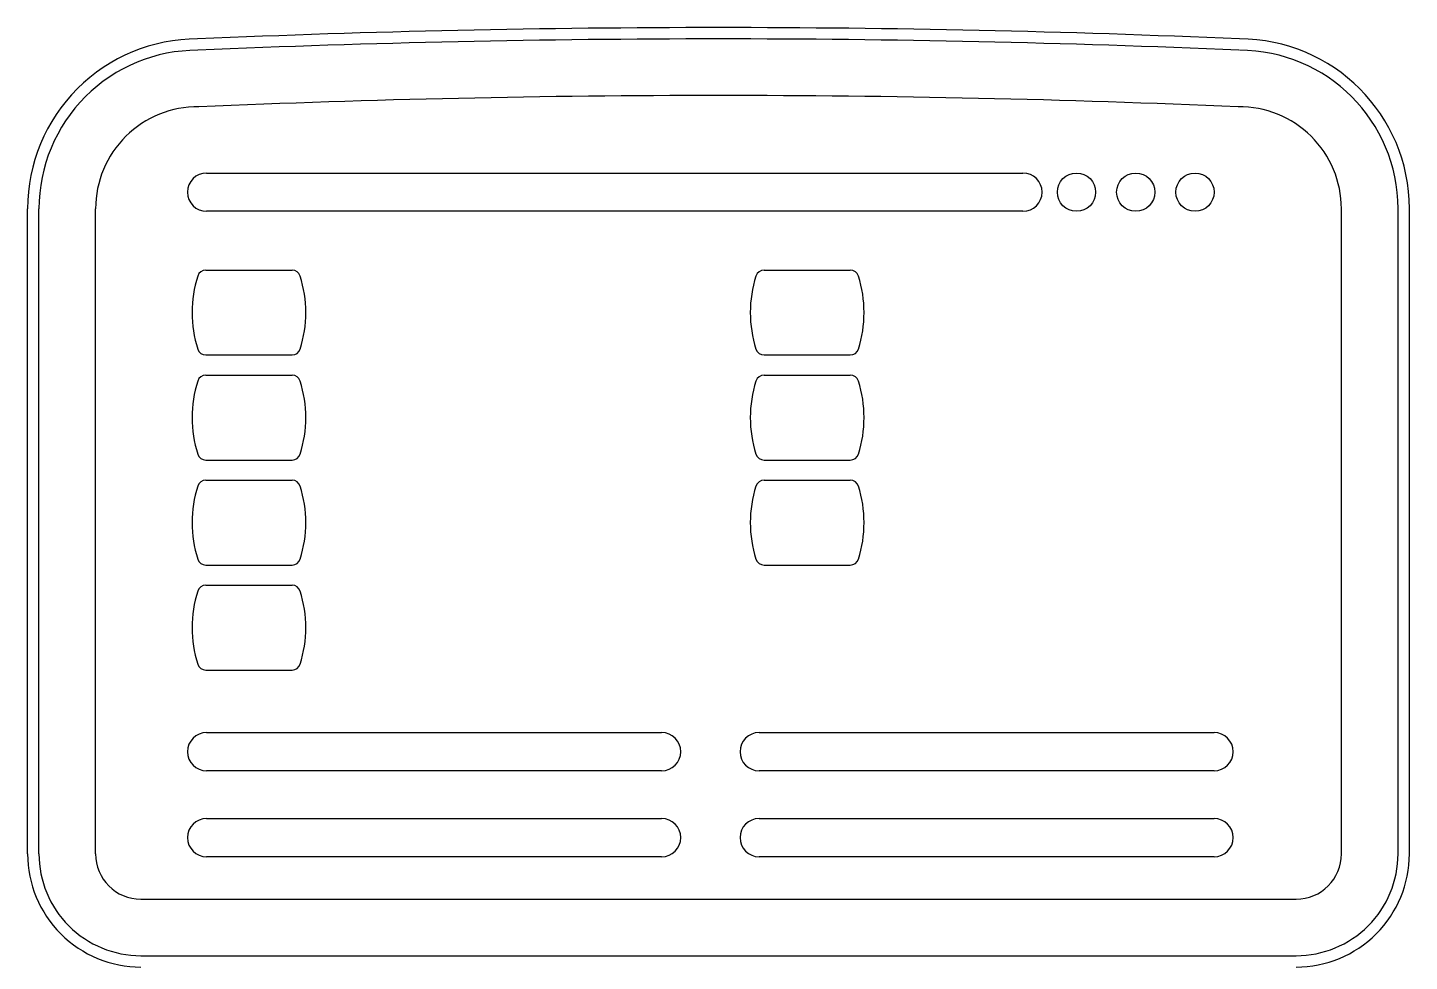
# Model space of a CAD drawing. Extents: x 5.885 to 6.007, y 4.563 to 4.729.
# Drawn here: x 5.8846 to 6.0066, y 4.6468 to 4.7293 of the extents above; entities that cross this region are included whole.
import ezdxf

# ---------------------------------------------------------------- set-up
doc = ezdxf.new("R2010")
doc.units = 0
doc.layers.add('LAYOUT', color=4, linetype='CONTINUOUS')

msp = doc.modelspace()

# ---------------------------------------------------------------- linework, layer by layer
at = {"layer": 'LAYOUT', "color": 0}
for p, q in [((5.900451192174832, 4.716492902758268), (5.972531942702174, 4.716492902758268)), ((5.884649388641305, 4.656343939913974), (5.884649388641306, 4.713343939913974)), ((5.885649388641306, 4.656343939913974), (5.885649388641307, 4.713343939913974)), ((5.890649388641306, 4.656343939913974), (5.890649388641306, 4.713343939913974)), ((5.972531942702174, 4.713118474120836), (5.900451192174832, 4.713118474120836)), ((6.000649388641307, 4.656343939913974), (6.000649388641304, 4.713343939913974)), ((6.005649388641307, 4.656343939913974), (6.005649388641304, 4.713343939913974)), ((6.006649388641307, 4.656343939913974), (6.006649388641304, 4.713343939913974)), ((5.900377337327027, 4.707919483239364), (5.907996907781376, 4.707919483239364)), ((5.949669091521419, 4.707919483239364), (5.957288661975768, 4.707919483239364)), ((5.900377337327028, 4.700419483239365), (5.907996907781376, 4.700419483239364)), ((5.94966909152142, 4.700419483239365), (5.957288661975768, 4.700419483239364)), ((5.900377337327027, 4.698639805671926), (5.907996907781376, 4.698639805671926)), ((5.949669091521419, 4.698639805671926), (5.957288661975768, 4.698639805671926)), ((5.900377337327028, 4.691139805671927), (5.907996907781376, 4.691139805671926)), ((5.94966909152142, 4.691139805671927), (5.957288661975768, 4.691139805671926)), ((5.900377337327028, 4.689360128104489), (5.907996907781376, 4.68936012810449)), ((5.94966909152142, 4.689360128104489), (5.957288661975768, 4.68936012810449)), ((5.900377337327027, 4.681860128104491), (5.907996907781376, 4.681860128104491)), ((5.949669091521419, 4.681860128104491), (5.957288661975768, 4.681860128104491)), ((5.900377337327028, 4.680080450537051), (5.907996907781376, 4.680080450537052)), ((5.900377337327027, 4.672580450537053), (5.907996907781376, 4.672580450537053)), ((5.900451192174832, 4.667057531834522), (5.940627347618774, 4.667057531834522)), ((5.949236523552547, 4.667057531834522), (5.989412678996489, 4.667057531834522)), ((5.940627347618774, 4.66368310319709), (5.900451192174832, 4.66368310319709)), ((5.989412678996489, 4.66368310319709), (5.949236523552547, 4.66368310319709)), ((5.900451192174832, 4.6594650685858), (5.940627347618774, 4.6594650685858)), ((5.949236523552547, 4.6594650685858), (5.989412678996489, 4.6594650685858)), ((5.940627347618774, 4.656090639948368), (5.900451192174832, 4.656090639948368)), ((5.989412678996489, 4.656090639948368), (5.949236523552547, 4.656090639948368)), ((5.894649388641305, 4.652343939913974), (5.996649388641307, 4.652343939913974)), ((5.894649388641305, 4.647343939913974), (5.996649388641307, 4.647343939913974))]:
    msp.add_line(p, q, dxfattribs=at)
for centre in [(5.977258548777675, 4.714805688439552), (5.982491577669852, 4.714805688439552), (5.987724606562029, 4.714805688439552)]:
    msp.add_circle(centre, 0.0016872143187161, dxfattribs=at)
for centre, radius, start, end in [((5.945649388641305, 3.670843939914359), 1.058499999999615, 87.50927146646244, 92.49072853353718), ((5.899649388641306, 4.713343939913974), 0.015, 89.99999999997286, 179.9999999999993), ((5.945649388641305, 3.670843939914359), 1.057499999999615, 87.50927146646244, 92.491926413836), ((5.991649388641305, 4.713343939913974), 0.015, 1.4249e-12, 90), ((5.899649388641306, 4.713343939913974), 0.014, 89.91254403498138, 180), ((5.991649388641305, 4.713343939913974), 0.014, 1.4249e-12, 90), ((5.945649388641305, 3.670843939914359), 1.052499999999615, 87.50127836378665, 92.49872163621335), ((5.899649388641306, 4.713343939913974), 0.009, 89.27388083941477, 180), ((5.991649388641305, 4.713343939913974), 0.009, 0, 90.72611916058524), ((5.900451192174832, 4.714805688439552), 0.0016872143187161, 90, 270), ((5.972531942702174, 4.714805688439552), 0.0016872143187161, 270, 90), ((5.909817681583085, 4.704169483239365), 0.0106555590285979, 162.3705228708444, 197.6294771291555), ((5.900377337327027, 4.707169483239364), 0.00075, 90, 162.3705228708459), ((5.907996907781376, 4.707169483239364), 0.00075, 17.62947713012578, 90), ((5.89855656352589, 4.704169483239365), 0.0106555590285979, 342.3705228698363, 17.62947713015687), ((5.959109435777477, 4.704169483239365), 0.0106555590285979, 162.3705228708444, 197.6294771291555), ((5.949669091521419, 4.707169483239364), 0.00075, 90, 162.3705228708459), ((5.957288661975768, 4.707169483239364), 0.00075, 17.62947713012578, 90), ((5.947848317720282, 4.704169483239365), 0.0106555590285979, 342.3705228698363, 17.62947713015687), ((5.900377337327028, 4.701169483239365), 0.00075, 197.6294771291233, 270), ((5.907996907781376, 4.701169483239363), 0.00075, 270, 342.3705228698742), ((5.94966909152142, 4.701169483239365), 0.00075, 197.6294771291233, 270), ((5.957288661975768, 4.701169483239363), 0.00075, 270, 342.3705228698742), ((5.900377337327027, 4.697889805671926), 0.00075, 90, 162.3705228708459), ((5.907996907781376, 4.697889805671926), 0.00075, 17.62947713012578, 90), ((5.949669091521419, 4.697889805671926), 0.00075, 90, 162.3705228708459), ((5.957288661975768, 4.697889805671926), 0.00075, 17.62947713012578, 90), ((5.909817681583085, 4.694889805671927), 0.0106555590285979, 162.3705228708444, 197.6294771291555), ((5.89855656352589, 4.694889805671927), 0.0106555590285979, 342.3705228698363, 17.62947713015687), ((5.959109435777477, 4.694889805671927), 0.0106555590285979, 162.3705228708444, 197.6294771291555), ((5.947848317720282, 4.694889805671927), 0.0106555590285979, 342.3705228698363, 17.62947713015687), ((5.900377337327028, 4.691889805671927), 0.00075, 197.6294771291233, 270), ((5.907996907781376, 4.691889805671925), 0.00075, 270, 342.3705228698742), ((5.94966909152142, 4.691889805671927), 0.00075, 197.6294771291233, 270), ((5.957288661975768, 4.691889805671925), 0.00075, 270, 342.3705228698742), ((5.909817681583085, 4.685610128104489), 0.0106555590285979, 162.3705228708445, 197.6294771291555), ((5.900377337327028, 4.688610128104489), 0.00075, 90, 162.3705228708767), ((5.907996907781376, 4.688610128104491), 0.00075, 17.62947713012577, 90), ((5.89855656352589, 4.685610128104489), 0.0106555590285979, 342.3705228698431, 17.62947713016368), ((5.959109435777477, 4.685610128104489), 0.0106555590285979, 162.3705228708445, 197.6294771291555), ((5.94966909152142, 4.688610128104489), 0.00075, 90, 162.3705228708767), ((5.957288661975768, 4.688610128104491), 0.00075, 17.62947713012577, 90), ((5.947848317720282, 4.685610128104489), 0.0106555590285979, 342.3705228698431, 17.62947713016368), ((5.900377337327027, 4.68261012810449), 0.00075, 197.6294771291541, 270), ((5.907996907781376, 4.68261012810449), 0.00075, 270, 342.3705228698742), ((5.949669091521419, 4.68261012810449), 0.00075, 197.6294771291541, 270), ((5.957288661975768, 4.68261012810449), 0.00075, 270, 342.3705228698742), ((5.900377337327028, 4.679330450537051), 0.00075, 90, 162.3705228708767), ((5.907996907781376, 4.679330450537053), 0.00075, 17.62947713012577, 90), ((5.909817681583085, 4.676330450537051), 0.0106555590285979, 162.3705228708445, 197.6294771291555), ((5.89855656352589, 4.676330450537051), 0.0106555590285979, 342.3705228698431, 17.62947713016368), ((5.900377337327027, 4.673330450537052), 0.00075, 197.6294771291541, 270), ((5.907996907781376, 4.673330450537052), 0.00075, 270, 342.3705228698742), ((5.900451192174832, 4.665370317515806), 0.0016872143187161, 90, 270), ((5.940627347618774, 4.665370317515806), 0.0016872143187161, 270, 90), ((5.949236523552547, 4.665370317515806), 0.0016872143187161, 90, 270), ((5.989412678996489, 4.665370317515806), 0.0016872143187161, 270, 90), ((5.900451192174832, 4.657777854267084), 0.0016872143187161, 90, 270), ((5.940627347618774, 4.657777854267084), 0.0016872143187161, 270, 90), ((5.949236523552547, 4.657777854267084), 0.0016872143187161, 90, 270), ((5.989412678996489, 4.657777854267084), 0.0016872143187161, 270, 90), ((5.894649388641305, 4.656343939913974), 0.01, 179.9999999999994, 270), ((5.894649388641305, 4.656343939913974), 0.009, 179.9999999999994, 270), ((5.894649388641305, 4.656343939913974), 0.004, 180, 270), ((5.996649388641307, 4.656343939913974), 0.004, 270, 0), ((5.996649388641307, 4.656343939913974), 0.009, 270, 1.2213e-12), ((5.996649388641307, 4.656343939913974), 0.01, 270, 1.2213e-12)]:
    msp.add_arc(centre, radius, start, end, dxfattribs=at)

doc.saveas('drawing.dxf')
